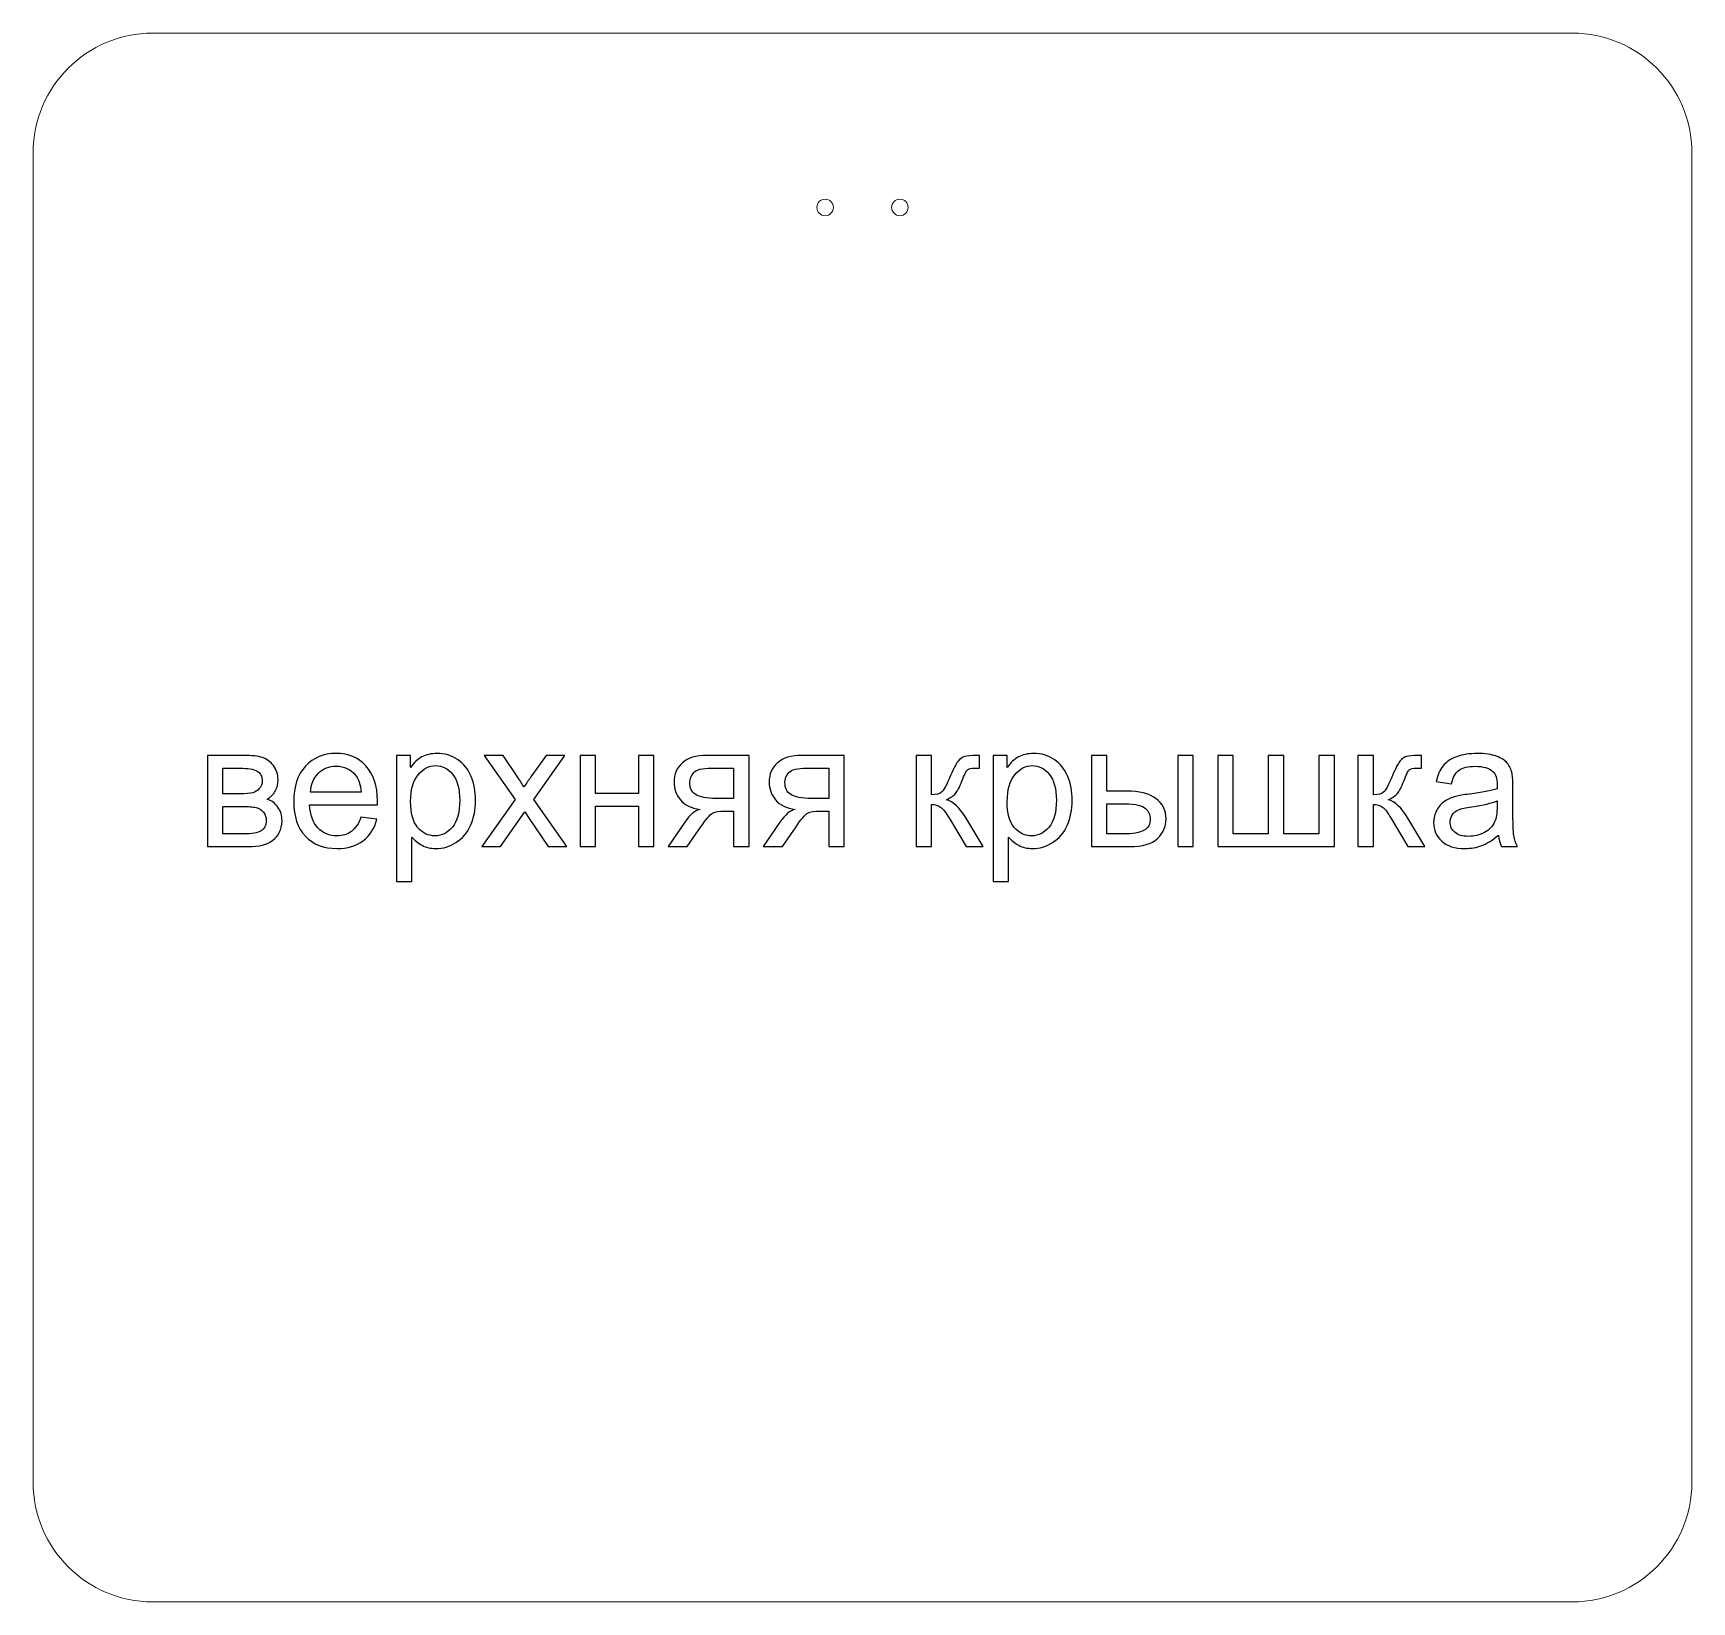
# Model space of a CAD drawing. Header units: millimetres. Extents: x -710 to 427, y -268 to 707.
# Drawn here: x -702 to -369, y -210.4 to 104.6 of the extents above; entities that cross this region are included whole.
import ezdxf

# ---------------------------------------------------------------- set-up
doc = ezdxf.new("R2010")
doc.units = ezdxf.units.MM
doc.header["$MEASUREMENT"] = 0
doc.layers.add('layer 1', color=7, linetype='Continuous')

msp = doc.modelspace()

# ---------------------------------------------------------------- linework, layer by layer
at = {"layer": 'layer 1', "color": 250, "lineweight": 9}
for points, knots in [([(-678.025, 104.562), (-678.025, 104.562), (-393.025, 104.562), (-393.025, 104.562), (-379.8063, 104.562), (-369.025, 93.7807), (-369.025, 80.562), (-369.025, 80.562), (-369.025, -186.4381), (-369.025, -186.4381), (-369.025, -199.6568), (-379.8063, -210.4381), (-393.025, -210.4381), (-393.025, -210.4381), (-678.025, -210.4381), (-678.025, -210.4381), (-691.2437, -210.4381), (-702.025, -199.6568), (-702.025, -186.4381), (-702.025, -186.4381), (-702.025, 80.562), (-702.025, 80.562), (-702.025, 93.7807), (-691.2437, 104.562), (-678.025, 104.562)], [0, 0, 0, 0, 0.125, 0.125, 0.125, 0.25, 0.25, 0.25, 0.375, 0.375, 0.375, 0.5, 0.5, 0.5, 0.625, 0.625, 0.625, 0.75, 0.75, 0.75, 0.875, 0.875, 0.875, 1, 1, 1, 1]), ([(-543.025, 71.212), (-542.1137, 71.212), (-541.375, 70.4733), (-541.375, 69.562), (-541.375, 68.6507), (-542.1137, 67.912), (-543.025, 67.912), (-543.9363, 67.912), (-544.675, 68.6507), (-544.675, 69.562), (-544.675, 70.4733), (-543.9363, 71.212), (-543.025, 71.212)], [0, 0, 0, 0, 0.25, 0.25, 0.25, 0.5, 0.5, 0.5, 0.75, 0.75, 0.75, 1, 1, 1, 1]), ([(-528.025, 71.212), (-527.1137, 71.212), (-526.375, 70.4733), (-526.375, 69.562), (-526.375, 68.6507), (-527.1137, 67.912), (-528.025, 67.912), (-528.9363, 67.912), (-529.675, 68.6507), (-529.675, 69.562), (-529.675, 70.4733), (-528.9363, 71.212), (-528.025, 71.212)], [0, 0, 0, 0, 0.25, 0.25, 0.25, 0.5, 0.5, 0.5, 0.75, 0.75, 0.75, 1, 1, 1, 1])]:
    msp.add_open_spline(points, degree=3, knots=knots, dxfattribs=at)
at = {"layer": 'layer 1', "color": 142}
for points, knots in [([(-667.0494, -40.4673), (-667.0494, -40.4673), (-659.9056, -40.4673), (-659.9056, -40.4673), (-658.1535, -40.4673), (-656.8482, -40.6143), (-655.9898, -40.9083), (-655.1372, -41.2023), (-654.4023, -41.7373), (-653.7908, -42.5193), (-653.1734, -43.3072), (-652.8677, -44.242), (-652.8677, -45.3357), (-652.8677, -46.2117), (-653.05, -46.9761), (-653.4086, -47.6228), (-653.7732, -48.2755), (-654.3141, -48.8223), (-655.0432, -49.2574), (-654.1847, -49.5455), (-653.4733, -50.0805), (-652.903, -50.8684), (-652.3385, -51.6504), (-652.0563, -52.5852), (-652.0563, -53.6612), (-652.168, -55.3957), (-652.7913, -56.6834), (-653.9143, -57.5183), (-655.0373, -58.359), (-656.6718, -58.7765), (-658.812, -58.7765), (-658.812, -58.7765), (-667.0494, -58.7765), (-667.0494, -58.7765), (-667.0494, -58.7765), (-667.0494, -40.4673), (-667.0494, -40.4673)], [0, 0, 0, 0, 0.08333333, 0.08333333, 0.08333333, 0.16666667, 0.16666667, 0.16666667, 0.25, 0.25, 0.25, 0.33333333, 0.33333333, 0.33333333, 0.41666667, 0.41666667, 0.41666667, 0.5, 0.5, 0.5, 0.58333333, 0.58333333, 0.58333333, 0.66666667, 0.66666667, 0.66666667, 0.75, 0.75, 0.75, 0.83333333, 0.83333333, 0.83333333, 0.91666667, 0.91666667, 0.91666667, 1, 1, 1, 1]), ([(-663.9449, -48.1932), (-663.9449, -48.1932), (-660.6523, -48.1932), (-660.6523, -48.1932), (-659.3412, -48.1932), (-658.4357, -48.1226), (-657.9477, -47.9874), (-657.4538, -47.8463), (-657.0128, -47.5699), (-656.6248, -47.1466), (-656.2367, -46.7291), (-656.0427, -46.2235), (-656.0427, -45.6355), (-656.0427, -44.6654), (-656.3837, -43.9951), (-657.0599, -43.6129), (-657.7419, -43.2307), (-658.9061, -43.0426), (-660.5524, -43.0426), (-660.5524, -43.0426), (-663.9449, -43.0426), (-663.9449, -43.0426), (-663.9449, -43.0426), (-663.9449, -48.1932), (-663.9449, -48.1932)], [0, 0, 0, 0, 0.125, 0.125, 0.125, 0.25, 0.25, 0.25, 0.375, 0.375, 0.375, 0.5, 0.5, 0.5, 0.625, 0.625, 0.625, 0.75, 0.75, 0.75, 0.875, 0.875, 0.875, 1, 1, 1, 1]), ([(-636.2106, -52.8498), (-636.2106, -52.8498), (-633.0003, -53.2732), (-633.0003, -53.2732), (-633.5001, -55.137), (-634.435, -56.5893), (-635.799, -57.6182), (-637.1631, -58.6471), (-638.9035, -59.1646), (-641.026, -59.1646), (-643.6954, -59.1646), (-645.8121, -58.3414), (-647.376, -56.6951), (-648.94, -55.0547), (-649.722, -52.744), (-649.722, -49.7748), (-649.722, -46.7056), (-648.9342, -44.3185), (-647.3525, -42.6251), (-645.7709, -40.9259), (-643.7189, -40.0793), (-641.1966, -40.0793), (-638.7565, -40.0793), (-636.7633, -40.9083), (-635.217, -42.5722), (-633.6706, -44.2362), (-632.8945, -46.5763), (-632.8945, -49.5925), (-632.8945, -49.7748), (-632.9004, -50.0511), (-632.9121, -50.4157), (-632.9121, -50.4157), (-646.547, -50.4157), (-646.547, -50.4157), (-646.4294, -52.4206), (-645.865, -53.9611), (-644.8419, -55.0253), (-643.8247, -56.0895), (-642.5489, -56.6246), (-641.026, -56.6246), (-639.8913, -56.6246), (-638.9211, -56.3247), (-638.1215, -55.725), (-637.316, -55.1252), (-636.681, -54.1669), (-636.2106, -52.8498)], [0, 0, 0, 0, 0.06666667, 0.06666667, 0.06666667, 0.13333333, 0.13333333, 0.13333333, 0.2, 0.2, 0.2, 0.26666667, 0.26666667, 0.26666667, 0.33333333, 0.33333333, 0.33333333, 0.4, 0.4, 0.4, 0.46666667, 0.46666667, 0.46666667, 0.53333333, 0.53333333, 0.53333333, 0.6, 0.6, 0.6, 0.66666667, 0.66666667, 0.66666667, 0.73333333, 0.73333333, 0.73333333, 0.8, 0.8, 0.8, 0.86666667, 0.86666667, 0.86666667, 0.93333333, 0.93333333, 0.93333333, 1, 1, 1, 1]), ([(-646.3706, -47.8757), (-646.3706, -47.8757), (-636.1753, -47.8757), (-636.1753, -47.8757), (-636.3106, -46.3352), (-636.7045, -45.1828), (-637.3454, -44.4126), (-638.3273, -43.219), (-639.6091, -42.6193), (-641.1789, -42.6193), (-642.6018, -42.6193), (-643.7954, -43.0955), (-644.7655, -44.048), (-645.7298, -45.0005), (-646.2648, -46.2764), (-646.3706, -47.8757)], [0, 0, 0, 0, 0.2, 0.2, 0.2, 0.4, 0.4, 0.4, 0.6, 0.6, 0.6, 0.8, 0.8, 0.8, 1, 1, 1, 1]), ([(-629.0787, -65.7968), (-629.0787, -65.7968), (-629.0787, -40.4673), (-629.0787, -40.4673), (-629.0787, -40.4673), (-626.2564, -40.4673), (-626.2564, -40.4673), (-626.2564, -40.4673), (-626.2564, -42.8721), (-626.2564, -42.8721), (-625.592, -41.9431), (-624.8394, -41.2434), (-623.9987, -40.7789), (-623.1638, -40.3145), (-622.1466, -40.0793), (-620.953, -40.0793), (-619.389, -40.0793), (-618.0132, -40.4791), (-616.8196, -41.2846), (-615.6261, -42.0842), (-614.7265, -43.219), (-614.115, -44.6771), (-613.5094, -46.1412), (-613.2037, -47.7404), (-613.2037, -49.4867), (-613.2037, -51.3505), (-613.5388, -53.0321), (-614.2091, -54.5314), (-614.8794, -56.0248), (-615.8554, -57.1714), (-617.1371, -57.971), (-618.413, -58.7647), (-619.7594, -59.1646), (-621.1706, -59.1646), (-622.2054, -59.1646), (-623.1344, -58.947), (-623.9516, -58.5119), (-624.7748, -58.0768), (-625.4451, -57.53), (-625.9742, -56.8656), (-625.9742, -56.8656), (-625.9742, -65.7968), (-625.9742, -65.7968), (-625.9742, -65.7968), (-629.0787, -65.7968), (-629.0787, -65.7968)], [0, 0, 0, 0, 0.06666667, 0.06666667, 0.06666667, 0.13333333, 0.13333333, 0.13333333, 0.2, 0.2, 0.2, 0.26666667, 0.26666667, 0.26666667, 0.33333333, 0.33333333, 0.33333333, 0.4, 0.4, 0.4, 0.46666667, 0.46666667, 0.46666667, 0.53333333, 0.53333333, 0.53333333, 0.6, 0.6, 0.6, 0.66666667, 0.66666667, 0.66666667, 0.73333333, 0.73333333, 0.73333333, 0.8, 0.8, 0.8, 0.86666667, 0.86666667, 0.86666667, 0.93333333, 0.93333333, 0.93333333, 1, 1, 1, 1]), ([(-626.2564, -49.7336), (-626.2564, -52.0796), (-625.7802, -53.8141), (-624.8336, -54.9371), (-623.8811, -56.0601), (-622.7287, -56.6246), (-621.3763, -56.6246), (-620.0005, -56.6246), (-618.8246, -56.0425), (-617.8486, -54.8783), (-616.8667, -53.7141), (-616.3787, -51.915), (-616.3787, -49.4749), (-616.3787, -47.1466), (-616.8549, -45.4062), (-617.8133, -44.2479), (-618.7717, -43.0896), (-619.9123, -42.5134), (-621.2411, -42.5134), (-622.5582, -42.5134), (-623.7223, -43.1308), (-624.7336, -44.3596), (-625.7508, -45.5944), (-626.2564, -47.3818), (-626.2564, -49.7336)], [0, 0, 0, 0, 0.125, 0.125, 0.125, 0.25, 0.25, 0.25, 0.375, 0.375, 0.375, 0.5, 0.5, 0.5, 0.625, 0.625, 0.625, 0.75, 0.75, 0.75, 0.875, 0.875, 0.875, 1, 1, 1, 1]), ([(-611.9689, -58.7765), (-611.9689, -58.7765), (-605.2838, -49.2927), (-605.2838, -49.2927), (-605.2838, -49.2927), (-611.475, -40.4673), (-611.475, -40.4673), (-611.475, -40.4673), (-607.6592, -40.4673), (-607.6592, -40.4673), (-607.6592, -40.4673), (-604.7664, -44.7889), (-604.7664, -44.7889), (-604.2313, -45.6002), (-603.808, -46.2588), (-603.5081, -46.7762), (-602.9849, -46.0412), (-602.5204, -45.3768), (-602.1029, -44.783), (-602.1029, -44.783), (-599.0573, -40.4673), (-599.0573, -40.4673), (-599.0573, -40.4673), (-595.2649, -40.4673), (-595.2649, -40.4673), (-595.2649, -40.4673), (-601.4914, -49.2927), (-601.4914, -49.2927), (-601.4914, -49.2927), (-594.8592, -58.7765), (-594.8592, -58.7765), (-594.8592, -58.7765), (-598.6339, -58.7765), (-598.6339, -58.7765), (-598.6339, -58.7765), (-602.4204, -53.1321), (-602.4204, -53.1321), (-602.4204, -53.1321), (-603.2847, -51.7739), (-603.2847, -51.7739), (-603.2847, -51.7739), (-608.1766, -58.7765), (-608.1766, -58.7765), (-608.1766, -58.7765), (-611.9689, -58.7765), (-611.9689, -58.7765)], [0, 0, 0, 0, 0.06666667, 0.06666667, 0.06666667, 0.13333333, 0.13333333, 0.13333333, 0.2, 0.2, 0.2, 0.26666667, 0.26666667, 0.26666667, 0.33333333, 0.33333333, 0.33333333, 0.4, 0.4, 0.4, 0.46666667, 0.46666667, 0.46666667, 0.53333333, 0.53333333, 0.53333333, 0.6, 0.6, 0.6, 0.66666667, 0.66666667, 0.66666667, 0.73333333, 0.73333333, 0.73333333, 0.8, 0.8, 0.8, 0.86666667, 0.86666667, 0.86666667, 0.93333333, 0.93333333, 0.93333333, 1, 1, 1, 1]), ([(-592.2134, -40.4673), (-592.2134, -40.4673), (-589.1089, -40.4673), (-589.1089, -40.4673), (-589.1089, -40.4673), (-589.1089, -48.0873), (-589.1089, -48.0873), (-589.1089, -48.0873), (-580.5011, -48.0873), (-580.5011, -48.0873), (-580.5011, -48.0873), (-580.5011, -40.4673), (-580.5011, -40.4673), (-580.5011, -40.4673), (-577.3967, -40.4673), (-577.3967, -40.4673), (-577.3967, -40.4673), (-577.3967, -58.7765), (-577.3967, -58.7765), (-577.3967, -58.7765), (-580.5011, -58.7765), (-580.5011, -58.7765), (-580.5011, -58.7765), (-580.5011, -50.6626), (-580.5011, -50.6626), (-580.5011, -50.6626), (-589.1089, -50.6626), (-589.1089, -50.6626), (-589.1089, -50.6626), (-589.1089, -58.7765), (-589.1089, -58.7765), (-589.1089, -58.7765), (-592.2134, -58.7765), (-592.2134, -58.7765), (-592.2134, -58.7765), (-592.2134, -40.4673), (-592.2134, -40.4673)], [0, 0, 0, 0, 0.08333333, 0.08333333, 0.08333333, 0.16666667, 0.16666667, 0.16666667, 0.25, 0.25, 0.25, 0.33333333, 0.33333333, 0.33333333, 0.41666667, 0.41666667, 0.41666667, 0.5, 0.5, 0.5, 0.58333333, 0.58333333, 0.58333333, 0.66666667, 0.66666667, 0.66666667, 0.75, 0.75, 0.75, 0.83333333, 0.83333333, 0.83333333, 0.91666667, 0.91666667, 0.91666667, 1, 1, 1, 1]), ([(-558.3055, -40.4673), (-558.3055, -40.4673), (-558.3055, -58.7765), (-558.3055, -58.7765), (-558.3055, -58.7765), (-561.41, -58.7765), (-561.41, -58.7765), (-561.41, -58.7765), (-561.41, -51.6504), (-561.41, -51.6504), (-561.41, -51.6504), (-563.1974, -51.6504), (-563.1974, -51.6504), (-564.2851, -51.6504), (-565.0965, -51.7915), (-565.6316, -52.0796), (-566.1666, -52.3677), (-566.9486, -53.2673), (-567.9775, -54.7901), (-567.9775, -54.7901), (-570.7057, -58.7765), (-570.7057, -58.7765), (-570.7057, -58.7765), (-574.551, -58.7765), (-574.551, -58.7765), (-574.551, -58.7765), (-571.1996, -53.8611), (-571.1996, -53.8611), (-570.1765, -52.3559), (-569.1535, -51.5093), (-568.1363, -51.3152), (-569.9061, -51.0742), (-571.2231, -50.4333), (-572.0815, -49.3985), (-572.94, -48.3637), (-573.3692, -47.1701), (-573.3692, -45.8237), (-573.3692, -44.2303), (-572.8106, -42.9426), (-571.6876, -41.9549), (-570.5646, -40.9612), (-568.9359, -40.4673), (-566.8075, -40.4673), (-566.8075, -40.4673), (-558.3055, -40.4673), (-558.3055, -40.4673)], [0, 0, 0, 0, 0.06666667, 0.06666667, 0.06666667, 0.13333333, 0.13333333, 0.13333333, 0.2, 0.2, 0.2, 0.26666667, 0.26666667, 0.26666667, 0.33333333, 0.33333333, 0.33333333, 0.4, 0.4, 0.4, 0.46666667, 0.46666667, 0.46666667, 0.53333333, 0.53333333, 0.53333333, 0.6, 0.6, 0.6, 0.66666667, 0.66666667, 0.66666667, 0.73333333, 0.73333333, 0.73333333, 0.8, 0.8, 0.8, 0.86666667, 0.86666667, 0.86666667, 0.93333333, 0.93333333, 0.93333333, 1, 1, 1, 1]), ([(-561.41, -43.0426), (-561.41, -43.0426), (-565.8197, -43.0426), (-565.8197, -43.0426), (-567.6659, -43.0426), (-568.8595, -43.3307), (-569.3945, -43.9069), (-569.9296, -44.4831), (-570.1942, -45.1593), (-570.1942, -45.9295), (-570.1942, -47.0231), (-569.8002, -47.8286), (-569.0124, -48.3402), (-568.2304, -48.8517), (-566.8369, -49.1104), (-564.8378, -49.1104), (-564.8378, -49.1104), (-561.41, -49.1104), (-561.41, -49.1104), (-561.41, -49.1104), (-561.41, -43.0426), (-561.41, -43.0426)], [0, 0, 0, 0, 0.14285714, 0.14285714, 0.14285714, 0.28571429, 0.28571429, 0.28571429, 0.42857143, 0.42857143, 0.42857143, 0.57142857, 0.57142857, 0.57142857, 0.71428571, 0.71428571, 0.71428571, 0.85714286, 0.85714286, 0.85714286, 1, 1, 1, 1]), ([(-539.2026, -40.4673), (-539.2026, -40.4673), (-539.2026, -58.7765), (-539.2026, -58.7765), (-539.2026, -58.7765), (-542.3071, -58.7765), (-542.3071, -58.7765), (-542.3071, -58.7765), (-542.3071, -51.6504), (-542.3071, -51.6504), (-542.3071, -51.6504), (-544.0945, -51.6504), (-544.0945, -51.6504), (-545.1822, -51.6504), (-545.9936, -51.7915), (-546.5287, -52.0796), (-547.0637, -52.3677), (-547.8457, -53.2673), (-548.8746, -54.7901), (-548.8746, -54.7901), (-551.6028, -58.7765), (-551.6028, -58.7765), (-551.6028, -58.7765), (-555.4481, -58.7765), (-555.4481, -58.7765), (-555.4481, -58.7765), (-552.0967, -53.8611), (-552.0967, -53.8611), (-551.0736, -52.3559), (-550.0506, -51.5093), (-549.0334, -51.3152), (-550.8032, -51.0742), (-552.1202, -50.4333), (-552.9786, -49.3985), (-553.8371, -48.3637), (-554.2663, -47.1701), (-554.2663, -45.8237), (-554.2663, -44.2303), (-553.7077, -42.9426), (-552.5847, -41.9549), (-551.4617, -40.9612), (-549.833, -40.4673), (-547.7046, -40.4673), (-547.7046, -40.4673), (-539.2026, -40.4673), (-539.2026, -40.4673)], [0, 0, 0, 0, 0.06666667, 0.06666667, 0.06666667, 0.13333333, 0.13333333, 0.13333333, 0.2, 0.2, 0.2, 0.26666667, 0.26666667, 0.26666667, 0.33333333, 0.33333333, 0.33333333, 0.4, 0.4, 0.4, 0.46666667, 0.46666667, 0.46666667, 0.53333333, 0.53333333, 0.53333333, 0.6, 0.6, 0.6, 0.66666667, 0.66666667, 0.66666667, 0.73333333, 0.73333333, 0.73333333, 0.8, 0.8, 0.8, 0.86666667, 0.86666667, 0.86666667, 0.93333333, 0.93333333, 0.93333333, 1, 1, 1, 1]), ([(-542.3071, -43.0426), (-542.3071, -43.0426), (-546.7168, -43.0426), (-546.7168, -43.0426), (-548.563, -43.0426), (-549.7566, -43.3307), (-550.2916, -43.9069), (-550.8267, -44.4831), (-551.0913, -45.1593), (-551.0913, -45.9295), (-551.0913, -47.0231), (-550.6973, -47.8286), (-549.9095, -48.3402), (-549.1275, -48.8517), (-547.734, -49.1104), (-545.7349, -49.1104), (-545.7349, -49.1104), (-542.3071, -49.1104), (-542.3071, -49.1104), (-542.3071, -49.1104), (-542.3071, -43.0426), (-542.3071, -43.0426)], [0, 0, 0, 0, 0.14285714, 0.14285714, 0.14285714, 0.28571429, 0.28571429, 0.28571429, 0.42857143, 0.42857143, 0.42857143, 0.57142857, 0.57142857, 0.57142857, 0.71428571, 0.71428571, 0.71428571, 0.85714286, 0.85714286, 0.85714286, 1, 1, 1, 1]), ([(-524.7623, -40.4673), (-524.7623, -40.4673), (-521.6579, -40.4673), (-521.6579, -40.4673), (-521.6579, -40.4673), (-521.6579, -48.3695), (-521.6579, -48.3695), (-520.6701, -48.3695), (-519.9763, -48.1814), (-519.5765, -47.7992), (-519.1826, -47.4229), (-518.6005, -46.3234), (-517.8244, -44.4949), (-517.2129, -43.0485), (-516.719, -42.096), (-516.3427, -41.6374), (-515.9605, -41.1788), (-515.5254, -40.8671), (-515.0315, -40.7084), (-514.5318, -40.5496), (-513.738, -40.4673), (-512.6503, -40.4673), (-512.6503, -40.4673), (-512.0271, -40.4673), (-512.0271, -40.4673), (-512.0271, -40.4673), (-512.0271, -43.025), (-512.0271, -43.025), (-512.0271, -43.025), (-512.8914, -43.0073), (-512.8914, -43.0073), (-513.7086, -43.0073), (-514.2319, -43.1308), (-514.4612, -43.3719), (-514.7023, -43.6247), (-515.0727, -44.3773), (-515.5666, -45.6296), (-516.037, -46.8291), (-516.4662, -47.6581), (-516.8601, -48.1167), (-517.2482, -48.5753), (-517.8538, -48.9928), (-518.671, -49.375), (-517.3364, -49.7336), (-516.0193, -50.9742), (-514.7258, -53.1027), (-514.7258, -53.1027), (-511.3215, -58.7765), (-511.3215, -58.7765), (-511.3215, -58.7765), (-514.7317, -58.7765), (-514.7317, -58.7765), (-514.7317, -58.7765), (-518.089, -53.1203), (-518.089, -53.1203), (-518.7651, -51.9738), (-519.3531, -51.2212), (-519.8528, -50.8566), (-520.3585, -50.4921), (-520.9582, -50.3098), (-521.6579, -50.3098), (-521.6579, -50.3098), (-521.6579, -58.7765), (-521.6579, -58.7765), (-521.6579, -58.7765), (-524.7623, -58.7765), (-524.7623, -58.7765), (-524.7623, -58.7765), (-524.7623, -40.4673), (-524.7623, -40.4673)], [0, 0, 0, 0, 0.04347826, 0.04347826, 0.04347826, 0.08695652, 0.08695652, 0.08695652, 0.13043478, 0.13043478, 0.13043478, 0.17391304, 0.17391304, 0.17391304, 0.2173913, 0.2173913, 0.2173913, 0.26086957, 0.26086957, 0.26086957, 0.30434783, 0.30434783, 0.30434783, 0.34782609, 0.34782609, 0.34782609, 0.39130435, 0.39130435, 0.39130435, 0.43478261, 0.43478261, 0.43478261, 0.47826087, 0.47826087, 0.47826087, 0.52173913, 0.52173913, 0.52173913, 0.56521739, 0.56521739, 0.56521739, 0.60869565, 0.60869565, 0.60869565, 0.65217391, 0.65217391, 0.65217391, 0.69565217, 0.69565217, 0.69565217, 0.73913043, 0.73913043, 0.73913043, 0.7826087, 0.7826087, 0.7826087, 0.82608696, 0.82608696, 0.82608696, 0.86956522, 0.86956522, 0.86956522, 0.91304348, 0.91304348, 0.91304348, 0.95652174, 0.95652174, 0.95652174, 1, 1, 1, 1]), ([(-509.2931, -65.7968), (-509.2931, -65.7968), (-509.2931, -40.4673), (-509.2931, -40.4673), (-509.2931, -40.4673), (-506.4708, -40.4673), (-506.4708, -40.4673), (-506.4708, -40.4673), (-506.4708, -42.8721), (-506.4708, -42.8721), (-505.8064, -41.9431), (-505.0538, -41.2434), (-504.2131, -40.7789), (-503.3782, -40.3145), (-502.361, -40.0793), (-501.1674, -40.0793), (-499.6034, -40.0793), (-498.2276, -40.4791), (-497.034, -41.2846), (-495.8405, -42.0842), (-494.9409, -43.219), (-494.3294, -44.6771), (-493.7238, -46.1412), (-493.4181, -47.7404), (-493.4181, -49.4867), (-493.4181, -51.3505), (-493.7532, -53.0321), (-494.4235, -54.5314), (-495.0938, -56.0248), (-496.0698, -57.1714), (-497.3515, -57.971), (-498.6274, -58.7647), (-499.9738, -59.1646), (-501.385, -59.1646), (-502.4198, -59.1646), (-503.3488, -58.947), (-504.166, -58.5119), (-504.9892, -58.0768), (-505.6595, -57.53), (-506.1886, -56.8656), (-506.1886, -56.8656), (-506.1886, -65.7968), (-506.1886, -65.7968), (-506.1886, -65.7968), (-509.2931, -65.7968), (-509.2931, -65.7968)], [0, 0, 0, 0, 0.06666667, 0.06666667, 0.06666667, 0.13333333, 0.13333333, 0.13333333, 0.2, 0.2, 0.2, 0.26666667, 0.26666667, 0.26666667, 0.33333333, 0.33333333, 0.33333333, 0.4, 0.4, 0.4, 0.46666667, 0.46666667, 0.46666667, 0.53333333, 0.53333333, 0.53333333, 0.6, 0.6, 0.6, 0.66666667, 0.66666667, 0.66666667, 0.73333333, 0.73333333, 0.73333333, 0.8, 0.8, 0.8, 0.86666667, 0.86666667, 0.86666667, 0.93333333, 0.93333333, 0.93333333, 1, 1, 1, 1]), ([(-506.4708, -49.7336), (-506.4708, -52.0796), (-505.9946, -53.8141), (-505.048, -54.9371), (-504.0955, -56.0601), (-502.9431, -56.6246), (-501.5907, -56.6246), (-500.2149, -56.6246), (-499.039, -56.0425), (-498.063, -54.8783), (-497.0811, -53.7141), (-496.5931, -51.915), (-496.5931, -49.4749), (-496.5931, -47.1466), (-497.0693, -45.4062), (-498.0277, -44.2479), (-498.9861, -43.0896), (-500.1267, -42.5134), (-501.4555, -42.5134), (-502.7726, -42.5134), (-503.9367, -43.1308), (-504.948, -44.3596), (-505.9652, -45.5944), (-506.4708, -47.3818), (-506.4708, -49.7336)], [0, 0, 0, 0, 0.125, 0.125, 0.125, 0.25, 0.25, 0.25, 0.375, 0.375, 0.375, 0.5, 0.5, 0.5, 0.625, 0.625, 0.625, 0.75, 0.75, 0.75, 0.875, 0.875, 0.875, 1, 1, 1, 1]), ([(-489.5669, -40.4673), (-489.5669, -40.4673), (-486.4625, -40.4673), (-486.4625, -40.4673), (-486.4625, -40.4673), (-486.4625, -47.6287), (-486.4625, -47.6287), (-486.4625, -47.6287), (-482.5466, -47.6287), (-482.5466, -47.6287), (-479.989, -47.6287), (-478.0252, -48.1226), (-476.6435, -49.1163), (-475.2618, -50.1099), (-474.5739, -51.4799), (-474.5739, -53.2261), (-474.5739, -54.7548), (-475.1501, -56.0601), (-476.3025, -57.1478), (-477.4549, -58.2356), (-479.2952, -58.7765), (-481.8293, -58.7765), (-481.8293, -58.7765), (-489.5669, -58.7765), (-489.5669, -58.7765), (-489.5669, -58.7765), (-489.5669, -40.4673), (-489.5669, -40.4673)], [0, 0, 0, 0, 0.11111111, 0.11111111, 0.11111111, 0.22222222, 0.22222222, 0.22222222, 0.33333333, 0.33333333, 0.33333333, 0.44444444, 0.44444444, 0.44444444, 0.55555556, 0.55555556, 0.55555556, 0.66666667, 0.66666667, 0.66666667, 0.77777778, 0.77777778, 0.77777778, 0.88888889, 0.88888889, 0.88888889, 1, 1, 1, 1]), ([(-472.2455, -40.4673), (-472.2455, -40.4673), (-469.1411, -40.4673), (-469.1411, -40.4673), (-469.1411, -40.4673), (-469.1411, -58.7765), (-469.1411, -58.7765), (-469.1411, -58.7765), (-472.2455, -58.7765), (-472.2455, -58.7765), (-472.2455, -58.7765), (-472.2455, -40.4673), (-472.2455, -40.4673)], [0, 0, 0, 0, 0.25, 0.25, 0.25, 0.5, 0.5, 0.5, 0.75, 0.75, 0.75, 1, 1, 1, 1]), ([(-464.208, -40.4673), (-464.208, -40.4673), (-461.1036, -40.4673), (-461.1036, -40.4673), (-461.1036, -40.4673), (-461.1036, -56.2012), (-461.1036, -56.2012), (-461.1036, -56.2012), (-454.048, -56.2012), (-454.048, -56.2012), (-454.048, -56.2012), (-454.048, -40.4673), (-454.048, -40.4673), (-454.048, -40.4673), (-450.9436, -40.4673), (-450.9436, -40.4673), (-450.9436, -40.4673), (-450.9436, -56.2012), (-450.9436, -56.2012), (-450.9436, -56.2012), (-443.888, -56.2012), (-443.888, -56.2012), (-443.888, -56.2012), (-443.888, -40.4673), (-443.888, -40.4673), (-443.888, -40.4673), (-440.7836, -40.4673), (-440.7836, -40.4673), (-440.7836, -40.4673), (-440.7836, -58.7765), (-440.7836, -58.7765), (-440.7836, -58.7765), (-464.208, -58.7765), (-464.208, -58.7765), (-464.208, -58.7765), (-464.208, -40.4673), (-464.208, -40.4673)], [0, 0, 0, 0, 0.08333333, 0.08333333, 0.08333333, 0.16666667, 0.16666667, 0.16666667, 0.25, 0.25, 0.25, 0.33333333, 0.33333333, 0.33333333, 0.41666667, 0.41666667, 0.41666667, 0.5, 0.5, 0.5, 0.58333333, 0.58333333, 0.58333333, 0.66666667, 0.66666667, 0.66666667, 0.75, 0.75, 0.75, 0.83333333, 0.83333333, 0.83333333, 0.91666667, 0.91666667, 0.91666667, 1, 1, 1, 1]), ([(-436.0504, -40.4673), (-436.0504, -40.4673), (-432.946, -40.4673), (-432.946, -40.4673), (-432.946, -40.4673), (-432.946, -48.3695), (-432.946, -48.3695), (-431.9582, -48.3695), (-431.2644, -48.1814), (-430.8646, -47.7992), (-430.4707, -47.4229), (-429.8886, -46.3234), (-429.1125, -44.4949), (-428.501, -43.0485), (-428.0071, -42.096), (-427.6308, -41.6374), (-427.2486, -41.1788), (-426.8135, -40.8671), (-426.3196, -40.7084), (-425.8199, -40.5496), (-425.0261, -40.4673), (-423.9384, -40.4673), (-423.9384, -40.4673), (-423.3152, -40.4673), (-423.3152, -40.4673), (-423.3152, -40.4673), (-423.3152, -43.025), (-423.3152, -43.025), (-423.3152, -43.025), (-424.1795, -43.0073), (-424.1795, -43.0073), (-424.9967, -43.0073), (-425.52, -43.1308), (-425.7493, -43.3719), (-425.9904, -43.6247), (-426.3608, -44.3773), (-426.8547, -45.6296), (-427.3251, -46.8291), (-427.7543, -47.6581), (-428.1482, -48.1167), (-428.5363, -48.5753), (-429.1419, -48.9928), (-429.9591, -49.375), (-428.6245, -49.7336), (-427.3074, -50.9742), (-426.0139, -53.1027), (-426.0139, -53.1027), (-422.6096, -58.7765), (-422.6096, -58.7765), (-422.6096, -58.7765), (-426.0198, -58.7765), (-426.0198, -58.7765), (-426.0198, -58.7765), (-429.3771, -53.1203), (-429.3771, -53.1203), (-430.0532, -51.9738), (-430.6412, -51.2212), (-431.1409, -50.8566), (-431.6466, -50.4921), (-432.2463, -50.3098), (-432.946, -50.3098), (-432.946, -50.3098), (-432.946, -58.7765), (-432.946, -58.7765), (-432.946, -58.7765), (-436.0504, -58.7765), (-436.0504, -58.7765), (-436.0504, -58.7765), (-436.0504, -40.4673), (-436.0504, -40.4673)], [0, 0, 0, 0, 0.04347826, 0.04347826, 0.04347826, 0.08695652, 0.08695652, 0.08695652, 0.13043478, 0.13043478, 0.13043478, 0.17391304, 0.17391304, 0.17391304, 0.2173913, 0.2173913, 0.2173913, 0.26086957, 0.26086957, 0.26086957, 0.30434783, 0.30434783, 0.30434783, 0.34782609, 0.34782609, 0.34782609, 0.39130435, 0.39130435, 0.39130435, 0.43478261, 0.43478261, 0.43478261, 0.47826087, 0.47826087, 0.47826087, 0.52173913, 0.52173913, 0.52173913, 0.56521739, 0.56521739, 0.56521739, 0.60869565, 0.60869565, 0.60869565, 0.65217391, 0.65217391, 0.65217391, 0.69565217, 0.69565217, 0.69565217, 0.73913043, 0.73913043, 0.73913043, 0.7826087, 0.7826087, 0.7826087, 0.82608696, 0.82608696, 0.82608696, 0.86956522, 0.86956522, 0.86956522, 0.91304348, 0.91304348, 0.91304348, 0.95652174, 0.95652174, 0.95652174, 1, 1, 1, 1]), ([(-407.8459, -56.4834), (-408.9983, -57.4653), (-410.1095, -58.1533), (-411.1738, -58.559), (-412.238, -58.9646), (-413.3786, -59.1646), (-414.6016, -59.1646), (-416.6124, -59.1646), (-418.1588, -58.6765), (-419.2406, -57.6946), (-420.3225, -56.7186), (-420.8634, -55.4663), (-420.8634, -53.9434), (-420.8634, -53.0497), (-420.6576, -52.2325), (-420.2519, -51.4916), (-419.8403, -50.7508), (-419.3053, -50.1628), (-418.6468, -49.716), (-417.9824, -49.2691), (-417.2415, -48.9281), (-416.4125, -48.6988), (-415.801, -48.5401), (-414.8779, -48.3872), (-413.6491, -48.2343), (-411.1444, -47.9403), (-409.2923, -47.5817), (-408.1105, -47.1701), (-408.0987, -46.7468), (-408.0928, -46.4763), (-408.0928, -46.3646), (-408.0928, -45.1064), (-408.3868, -44.2185), (-408.9748, -43.7011), (-409.7685, -43.0014), (-410.9503, -42.6545), (-412.5143, -42.6545), (-413.9783, -42.6545), (-415.0602, -42.9132), (-415.754, -43.4248), (-416.4537, -43.9363), (-416.9652, -44.8418), (-417.3003, -46.147), (-417.3003, -46.147), (-420.3342, -45.7237), (-420.3342, -45.7237), (-420.0579, -44.4243), (-419.6052, -43.3719), (-418.9702, -42.5722), (-418.3352, -41.7726), (-417.4179, -41.1611), (-416.2185, -40.726), (-415.0249, -40.2968), (-413.6315, -40.0793), (-412.0557, -40.0793), (-410.4917, -40.0793), (-409.2158, -40.2615), (-408.2339, -40.632), (-407.2579, -41.0024), (-406.5347, -41.461), (-406.0761, -42.0195), (-405.6175, -42.5781), (-405.2941, -43.2837), (-405.106, -44.1362), (-405.006, -44.6654), (-404.9531, -45.6179), (-404.9531, -46.9878), (-404.9531, -46.9878), (-404.9531, -51.1036), (-404.9531, -51.1036), (-404.9531, -53.9787), (-404.8884, -55.7955), (-404.7591, -56.5658), (-404.6356, -57.336), (-404.3769, -58.0709), (-404.0006, -58.7765), (-404.0006, -58.7765), (-407.2462, -58.7765), (-407.2462, -58.7765), (-407.5578, -58.1239), (-407.7577, -57.3595), (-407.8459, -56.4834)], [0, 0, 0, 0, 0.03703704, 0.03703704, 0.03703704, 0.07407407, 0.07407407, 0.07407407, 0.11111111, 0.11111111, 0.11111111, 0.14814815, 0.14814815, 0.14814815, 0.18518519, 0.18518519, 0.18518519, 0.22222222, 0.22222222, 0.22222222, 0.25925926, 0.25925926, 0.25925926, 0.2962963, 0.2962963, 0.2962963, 0.33333333, 0.33333333, 0.33333333, 0.37037037, 0.37037037, 0.37037037, 0.40740741, 0.40740741, 0.40740741, 0.44444444, 0.44444444, 0.44444444, 0.48148148, 0.48148148, 0.48148148, 0.51851852, 0.51851852, 0.51851852, 0.55555556, 0.55555556, 0.55555556, 0.59259259, 0.59259259, 0.59259259, 0.62962963, 0.62962963, 0.62962963, 0.66666667, 0.66666667, 0.66666667, 0.7037037, 0.7037037, 0.7037037, 0.74074074, 0.74074074, 0.74074074, 0.77777778, 0.77777778, 0.77777778, 0.81481481, 0.81481481, 0.81481481, 0.85185185, 0.85185185, 0.85185185, 0.88888889, 0.88888889, 0.88888889, 0.92592593, 0.92592593, 0.92592593, 0.96296296, 0.96296296, 0.96296296, 1, 1, 1, 1]), ([(-408.0928, -49.6043), (-409.2217, -50.0629), (-410.9151, -50.4509), (-413.1728, -50.7684), (-414.4546, -50.9507), (-415.3601, -51.1565), (-415.8892, -51.3858), (-416.4184, -51.6151), (-416.8241, -51.9502), (-417.1122, -52.3853), (-417.4003, -52.8263), (-417.5473, -53.3143), (-417.5473, -53.8552), (-417.5473, -54.6725), (-417.2357, -55.3604), (-416.6065, -55.9072), (-415.9774, -56.454), (-415.0602, -56.7304), (-413.8549, -56.7304), (-412.6613, -56.7304), (-411.5971, -56.4717), (-410.6622, -55.9484), (-409.7333, -55.431), (-409.0453, -54.7196), (-408.6102, -53.82), (-408.2751, -53.1203), (-408.1105, -52.0914), (-408.1105, -50.7332), (-408.1105, -50.7332), (-408.0928, -49.6043), (-408.0928, -49.6043)], [0, 0, 0, 0, 0.1, 0.1, 0.1, 0.2, 0.2, 0.2, 0.3, 0.3, 0.3, 0.4, 0.4, 0.4, 0.5, 0.5, 0.5, 0.6, 0.6, 0.6, 0.7, 0.7, 0.7, 0.8, 0.8, 0.8, 0.9, 0.9, 0.9, 1, 1, 1, 1]), ([(-663.9449, -56.2365), (-663.9449, -56.2365), (-659.8703, -56.2365), (-659.8703, -56.2365), (-658.1182, -56.2365), (-656.9129, -56.0307), (-656.2602, -55.625), (-655.6076, -55.2134), (-655.2666, -54.5138), (-655.2313, -53.5083), (-655.2313, -52.9263), (-655.4195, -52.3795), (-655.7957, -51.8797), (-656.1779, -51.3799), (-656.6718, -51.0624), (-657.2774, -50.9331), (-657.883, -50.7978), (-658.859, -50.7332), (-660.1996, -50.7332), (-660.1996, -50.7332), (-663.9449, -50.7332), (-663.9449, -50.7332), (-663.9449, -50.7332), (-663.9449, -56.2365), (-663.9449, -56.2365)], [0, 0, 0, 0, 0.125, 0.125, 0.125, 0.25, 0.25, 0.25, 0.375, 0.375, 0.375, 0.5, 0.5, 0.5, 0.625, 0.625, 0.625, 0.75, 0.75, 0.75, 0.875, 0.875, 0.875, 1, 1, 1, 1]), ([(-486.4625, -56.2365), (-486.4625, -56.2365), (-483.2052, -56.2365), (-483.2052, -56.2365), (-481.2473, -56.2365), (-479.842, -55.9954), (-479.0071, -55.5133), (-478.1663, -55.0312), (-477.7489, -54.2786), (-477.7489, -53.2555), (-477.7489, -52.4618), (-478.0605, -51.7562), (-478.6779, -51.133), (-479.3011, -50.5156), (-480.671, -50.204), (-482.7936, -50.204), (-482.7936, -50.204), (-486.4625, -50.204), (-486.4625, -50.204), (-486.4625, -50.204), (-486.4625, -56.2365), (-486.4625, -56.2365)], [0, 0, 0, 0, 0.14285714, 0.14285714, 0.14285714, 0.28571429, 0.28571429, 0.28571429, 0.42857143, 0.42857143, 0.42857143, 0.57142857, 0.57142857, 0.57142857, 0.71428571, 0.71428571, 0.71428571, 0.85714286, 0.85714286, 0.85714286, 1, 1, 1, 1])]:
    msp.add_open_spline(points, degree=3, knots=knots, dxfattribs=at)

doc.saveas('drawing.dxf')
